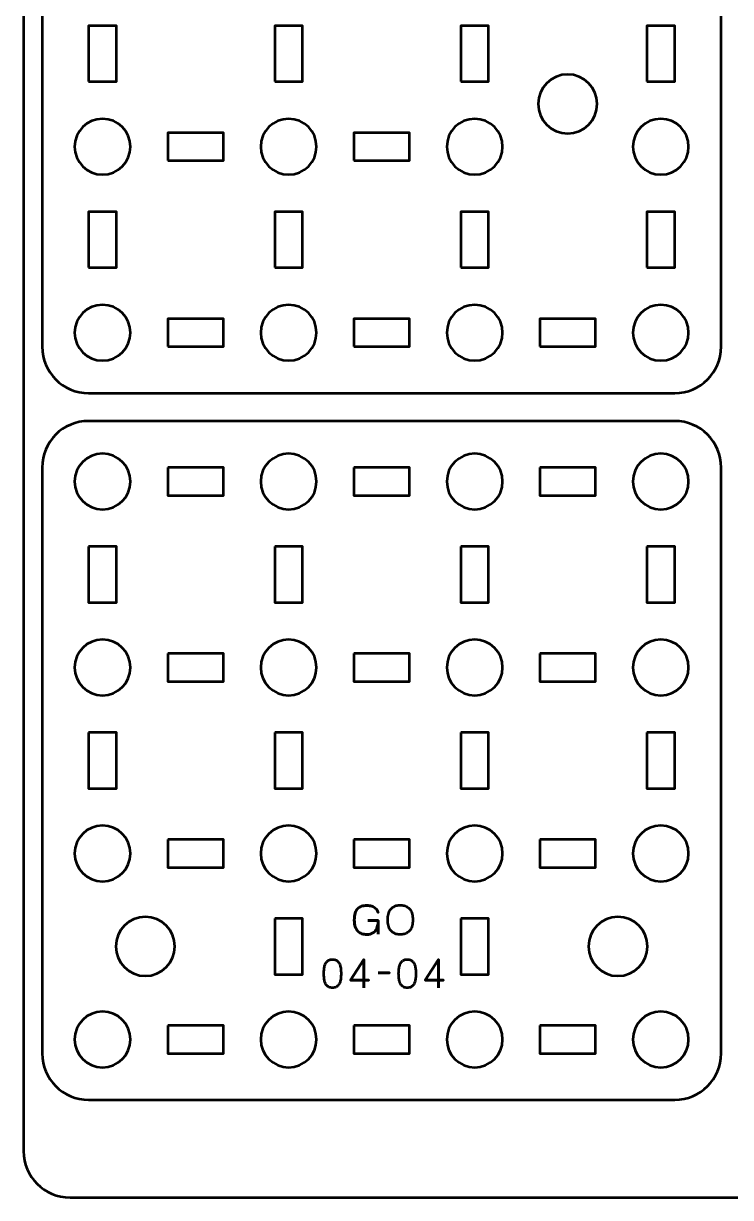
# Model space of a CAD drawing. Header units: centimetres. Extents: x -18.1 to -2.9, y -25.3 to -4.3.
# Drawn here: x -18.1 to -10.5, y -25.35 to -12.72 of the extents above; entities that cross this region are included whole.
import ezdxf

# ---------------------------------------------------------------- set-up
doc = ezdxf.new("R2010")
doc.units = ezdxf.units.CM
doc.header["$MEASUREMENT"] = 0
doc.layers.add('Layer 1', color=7, linetype='Continuous')

msp = doc.modelspace()

# ---------------------------------------------------------------- linework, layer by layer
at = {"layer": 'Layer 1', "color": 22, "lineweight": 53}
msp.add_open_spline([(-18.10004, -24.8499), (-18.10004, -24.8499), (-18.10004, -4.84994), (-18.10004, -4.84994), (-18.10004, -4.84994), (-18.10004, -4.57297), (-17.87695, -4.34998), (-17.59995, -4.34998), (-17.59995, -4.34998), (-17.59995, -4.34998), (-3.40008, -4.34998), (-3.40008, -4.34998), (-3.40008, -4.34998), (-3.12294, -4.34998), (-2.89998, -4.57297), (-2.89998, -4.84994), (-2.89998, -4.84994), (-2.89998, -4.84994), (-2.89998, -24.8499), (-2.89998, -24.8499), (-2.89998, -24.8499), (-2.89998, -25.1269), (-3.12294, -25.34999), (-3.40008, -25.34999), (-3.40008, -25.34999), (-3.40008, -25.34999), (-17.59995, -25.34999), (-17.59995, -25.34999), (-17.59995, -25.34999), (-17.87695, -25.34999), (-18.10004, -25.1269), (-18.10004, -24.8499)], degree=3, knots=[0, 0, 0, 0, 0.125, 0.125, 0.125, 0.125, 0.25, 0.25, 0.25, 0.25, 0.375, 0.375, 0.375, 0.375, 0.5, 0.5, 0.5, 0.5, 0.625, 0.625, 0.625, 0.625, 0.75, 0.75, 0.75, 0.75, 0.875, 0.875, 0.875, 0.875, 1, 1, 1, 1], dxfattribs=at)
at = {"layer": 'Layer 1', "color": 2, "lineweight": 53}
for points in [[(-17.89999, -16.1999), (-17.89999, -16.1999), (-17.89999, -5.89994), (-17.89999, -5.89994), (-17.89999, -5.89994), (-17.89999, -5.62297), (-17.67689, -5.39998), (-17.39989, -5.39998), (-17.39989, -5.39998), (-17.39989, -5.39998), (-11.09996, -5.39998), (-11.09996, -5.39998), (-11.09996, -5.39998), (-10.82295, -5.39998), (-10.6, -5.62297), (-10.6, -5.89994), (-10.6, -5.89994), (-10.6, -5.89994), (-10.6, -16.1999), (-10.6, -16.1999), (-10.6, -16.1999), (-10.6, -16.47689), (-10.82295, -16.69998), (-11.09996, -16.69998), (-11.09996, -16.69998), (-11.09996, -16.69998), (-17.39989, -16.69998), (-17.39989, -16.69998), (-17.39989, -16.69998), (-17.67689, -16.69998), (-17.89999, -16.47689), (-17.89999, -16.1999)], [(-17.39992, -16.99999), (-17.39992, -16.99999), (-11.09996, -16.99999), (-11.09996, -16.99999), (-11.09996, -16.99999), (-10.82299, -16.99999), (-10.6, -17.22309), (-10.6, -17.50009), (-10.6, -17.50009), (-10.6, -17.50009), (-10.6, -23.80002), (-10.6, -23.80002), (-10.6, -23.80002), (-10.6, -24.07703), (-10.82299, -24.29998), (-11.09996, -24.29998), (-11.09996, -24.29998), (-11.09996, -24.29998), (-17.39992, -24.29998), (-17.39992, -24.29998), (-17.39992, -24.29998), (-17.67692, -24.29998), (-17.90001, -24.07703), (-17.90001, -23.80002), (-17.90001, -23.80002), (-17.90001, -23.80002), (-17.90001, -17.50009), (-17.90001, -17.50009), (-17.90001, -17.50009), (-17.90001, -17.22309), (-17.67692, -16.99999), (-17.39992, -16.99999)]]:
    msp.add_open_spline(points, degree=3, knots=[0, 0, 0, 0, 0.125, 0.125, 0.125, 0.125, 0.25, 0.25, 0.25, 0.25, 0.375, 0.375, 0.375, 0.375, 0.5, 0.5, 0.5, 0.5, 0.625, 0.625, 0.625, 0.625, 0.75, 0.75, 0.75, 0.75, 0.875, 0.875, 0.875, 0.875, 1, 1, 1, 1], dxfattribs=at)
at = {"layer": 'Layer 1', "color": 250, "lineweight": 53}
for points in [[(-17.39988, -13.34995), (-17.39988, -13.34995), (-17.39988, -12.74995), (-17.39988, -12.74995), (-17.39988, -12.74995), (-17.39988, -12.74995), (-17.09988, -12.74995), (-17.09988, -12.74995), (-17.09988, -12.74995), (-17.09988, -12.74995), (-17.09988, -13.34995), (-17.09988, -13.34995), (-17.09988, -13.34995), (-17.09988, -13.34995), (-17.39988, -13.34995), (-17.39988, -13.34995)], [(-15.39996, -13.34995), (-15.39996, -13.34995), (-15.39996, -12.74995), (-15.39996, -12.74995), (-15.39996, -12.74995), (-15.39996, -12.74995), (-15.09996, -12.74995), (-15.09996, -12.74995), (-15.09996, -12.74995), (-15.09996, -12.74995), (-15.09996, -13.34995), (-15.09996, -13.34995), (-15.09996, -13.34995), (-15.09996, -13.34995), (-15.39996, -13.34995), (-15.39996, -13.34995)], [(-13.39988, -13.34995), (-13.39988, -13.34995), (-13.39988, -12.74995), (-13.39988, -12.74995), (-13.39988, -12.74995), (-13.39988, -12.74995), (-13.09988, -12.74995), (-13.09988, -12.74995), (-13.09988, -12.74995), (-13.09988, -12.74995), (-13.09988, -13.34995), (-13.09988, -13.34995), (-13.09988, -13.34995), (-13.09988, -13.34995), (-13.39988, -13.34995), (-13.39988, -13.34995)], [(-11.39996, -13.34995), (-11.39996, -13.34995), (-11.39996, -12.74995), (-11.39996, -12.74995), (-11.39996, -12.74995), (-11.39996, -12.74995), (-11.09996, -12.74995), (-11.09996, -12.74995), (-11.09996, -12.74995), (-11.09996, -12.74995), (-11.09996, -13.34995), (-11.09996, -13.34995), (-11.09996, -13.34995), (-11.09996, -13.34995), (-11.39996, -13.34995), (-11.39996, -13.34995)], [(-12.56749, -13.58996), (-12.56749, -13.41464), (-12.42531, -13.27246), (-12.24999, -13.27246), (-12.24999, -13.27246), (-12.07467, -13.27246), (-11.93249, -13.41464), (-11.93249, -13.58996), (-11.93249, -13.58996), (-11.93249, -13.76528), (-12.07467, -13.90746), (-12.24999, -13.90746), (-12.24999, -13.90746), (-12.42531, -13.90746), (-12.56749, -13.76528), (-12.56749, -13.58996)], [(-17.24995, -13.74996), (-17.08418, -13.74996), (-16.94995, -13.88419), (-16.94995, -14.04997), (-16.94995, -14.04997), (-16.94995, -14.21563), (-17.08418, -14.34997), (-17.24995, -14.34997), (-17.24995, -14.34997), (-17.41561, -14.34997), (-17.54995, -14.21563), (-17.54995, -14.04997), (-17.54995, -14.04997), (-17.54995, -13.88419), (-17.41561, -13.74996), (-17.24995, -13.74996)], [(-15.24989, -13.74996), (-15.08426, -13.74996), (-14.94988, -13.88419), (-14.94988, -14.04997), (-14.94988, -14.04997), (-14.94988, -14.21563), (-15.08426, -14.34997), (-15.24989, -14.34997), (-15.24989, -14.34997), (-15.41566, -14.34997), (-15.54989, -14.21563), (-15.54989, -14.04997), (-15.54989, -14.04997), (-15.54989, -13.88419), (-15.41566, -13.74996), (-15.24989, -13.74996)], [(-13.24995, -13.74996), (-13.08418, -13.74996), (-12.94995, -13.88419), (-12.94995, -14.04997), (-12.94995, -14.04997), (-12.94995, -14.21563), (-13.08418, -14.34997), (-13.24995, -14.34997), (-13.24995, -14.34997), (-13.41561, -14.34997), (-13.54995, -14.21563), (-13.54995, -14.04997), (-13.54995, -14.04997), (-13.54995, -13.88419), (-13.41561, -13.74996), (-13.24995, -13.74996)], [(-11.24989, -13.74996), (-11.08426, -13.74996), (-10.94988, -13.88419), (-10.94988, -14.04997), (-10.94988, -14.04997), (-10.94988, -14.21563), (-11.08426, -14.34997), (-11.24989, -14.34997), (-11.24989, -14.34997), (-11.41566, -14.34997), (-11.54989, -14.21563), (-11.54989, -14.04997), (-11.54989, -14.04997), (-11.54989, -13.88419), (-11.41566, -13.74996), (-11.24989, -13.74996)], [(-16.54993, -14.19997), (-16.54993, -14.19997), (-16.54993, -13.89997), (-16.54993, -13.89997), (-16.54993, -13.89997), (-16.54993, -13.89997), (-15.94994, -13.89997), (-15.94994, -13.89997), (-15.94994, -13.89997), (-15.94994, -13.89997), (-15.94994, -14.19997), (-15.94994, -14.19997), (-15.94994, -14.19997), (-15.94994, -14.19997), (-16.54993, -14.19997), (-16.54993, -14.19997)], [(-14.54993, -14.19997), (-14.54993, -14.19997), (-14.54993, -13.89997), (-14.54993, -13.89997), (-14.54993, -13.89997), (-14.54993, -13.89997), (-13.94994, -13.89997), (-13.94994, -13.89997), (-13.94994, -13.89997), (-13.94994, -13.89997), (-13.94994, -14.19997), (-13.94994, -14.19997), (-13.94994, -14.19997), (-13.94994, -14.19997), (-14.54993, -14.19997), (-14.54993, -14.19997)], [(-17.39988, -15.34993), (-17.39988, -15.34993), (-17.39988, -14.74992), (-17.39988, -14.74992), (-17.39988, -14.74992), (-17.39988, -14.74992), (-17.09988, -14.74992), (-17.09988, -14.74992), (-17.09988, -14.74992), (-17.09988, -14.74992), (-17.09988, -15.34993), (-17.09988, -15.34993), (-17.09988, -15.34993), (-17.09988, -15.34993), (-17.39988, -15.34993), (-17.39988, -15.34993)], [(-15.39996, -15.34993), (-15.39996, -15.34993), (-15.39996, -14.74992), (-15.39996, -14.74992), (-15.39996, -14.74992), (-15.39996, -14.74992), (-15.09996, -14.74992), (-15.09996, -14.74992), (-15.09996, -14.74992), (-15.09996, -14.74992), (-15.09996, -15.34993), (-15.09996, -15.34993), (-15.09996, -15.34993), (-15.09996, -15.34993), (-15.39996, -15.34993), (-15.39996, -15.34993)], [(-13.39988, -15.34993), (-13.39988, -15.34993), (-13.39988, -14.74992), (-13.39988, -14.74992), (-13.39988, -14.74992), (-13.39988, -14.74992), (-13.09988, -14.74992), (-13.09988, -14.74992), (-13.09988, -14.74992), (-13.09988, -14.74992), (-13.09988, -15.34993), (-13.09988, -15.34993), (-13.09988, -15.34993), (-13.09988, -15.34993), (-13.39988, -15.34993), (-13.39988, -15.34993)], [(-11.39996, -15.34993), (-11.39996, -15.34993), (-11.39996, -14.74992), (-11.39996, -14.74992), (-11.39996, -14.74992), (-11.39996, -14.74992), (-11.09996, -14.74992), (-11.09996, -14.74992), (-11.09996, -14.74992), (-11.09996, -14.74992), (-11.09996, -15.34993), (-11.09996, -15.34993), (-11.09996, -15.34993), (-11.09996, -15.34993), (-11.39996, -15.34993), (-11.39996, -15.34993)], [(-17.24995, -15.75001), (-17.08418, -15.75001), (-16.94995, -15.88424), (-16.94995, -16.05001), (-16.94995, -16.05001), (-16.94995, -16.21568), (-17.08418, -16.35001), (-17.24995, -16.35001), (-17.24995, -16.35001), (-17.41561, -16.35001), (-17.54995, -16.21568), (-17.54995, -16.05001), (-17.54995, -16.05001), (-17.54995, -15.88424), (-17.41561, -15.75001), (-17.24995, -15.75001)], [(-15.24989, -15.75001), (-15.08426, -15.75001), (-14.94988, -15.88424), (-14.94988, -16.05001), (-14.94988, -16.05001), (-14.94988, -16.21568), (-15.08426, -16.35001), (-15.24989, -16.35001), (-15.24989, -16.35001), (-15.41566, -16.35001), (-15.54989, -16.21568), (-15.54989, -16.05001), (-15.54989, -16.05001), (-15.54989, -15.88424), (-15.41566, -15.75001), (-15.24989, -15.75001)], [(-13.24995, -15.75001), (-13.08418, -15.75001), (-12.94995, -15.88424), (-12.94995, -16.05001), (-12.94995, -16.05001), (-12.94995, -16.21568), (-13.08418, -16.35001), (-13.24995, -16.35001), (-13.24995, -16.35001), (-13.41561, -16.35001), (-13.54995, -16.21568), (-13.54995, -16.05001), (-13.54995, -16.05001), (-13.54995, -15.88424), (-13.41561, -15.75001), (-13.24995, -15.75001)], [(-11.24989, -15.75001), (-11.08426, -15.75001), (-10.94988, -15.88424), (-10.94988, -16.05001), (-10.94988, -16.05001), (-10.94988, -16.21568), (-11.08426, -16.35001), (-11.24989, -16.35001), (-11.24989, -16.35001), (-11.41566, -16.35001), (-11.54989, -16.21568), (-11.54989, -16.05001), (-11.54989, -16.05001), (-11.54989, -15.88424), (-11.41566, -15.75001), (-11.24989, -15.75001)], [(-16.54993, -16.19997), (-16.54993, -16.19997), (-16.54993, -15.89997), (-16.54993, -15.89997), (-16.54993, -15.89997), (-16.54993, -15.89997), (-15.94994, -15.89997), (-15.94994, -15.89997), (-15.94994, -15.89997), (-15.94994, -15.89997), (-15.94994, -16.19997), (-15.94994, -16.19997), (-15.94994, -16.19997), (-15.94994, -16.19997), (-16.54993, -16.19997), (-16.54993, -16.19997)], [(-14.54993, -16.19997), (-14.54993, -16.19997), (-14.54993, -15.89997), (-14.54993, -15.89997), (-14.54993, -15.89997), (-14.54993, -15.89997), (-13.94994, -15.89997), (-13.94994, -15.89997), (-13.94994, -15.89997), (-13.94994, -15.89997), (-13.94994, -16.19997), (-13.94994, -16.19997), (-13.94994, -16.19997), (-13.94994, -16.19997), (-14.54993, -16.19997), (-14.54993, -16.19997)], [(-12.54993, -16.19997), (-12.54993, -16.19997), (-12.54993, -15.89997), (-12.54993, -15.89997), (-12.54993, -15.89997), (-12.54993, -15.89997), (-11.94994, -15.89997), (-11.94994, -15.89997), (-11.94994, -15.89997), (-11.94994, -15.89997), (-11.94994, -16.19997), (-11.94994, -16.19997), (-11.94994, -16.19997), (-11.94994, -16.19997), (-12.54993, -16.19997), (-12.54993, -16.19997)], [(-16.94998, -17.65003), (-16.94998, -17.8158), (-17.08421, -17.95003), (-17.24999, -17.95003), (-17.24999, -17.95003), (-17.41565, -17.95003), (-17.54999, -17.8158), (-17.54999, -17.65003), (-17.54999, -17.65003), (-17.54999, -17.48437), (-17.41565, -17.35003), (-17.24999, -17.35003), (-17.24999, -17.35003), (-17.08421, -17.35003), (-16.94998, -17.48437), (-16.94998, -17.65003)], [(-14.94992, -17.65003), (-14.94992, -17.8158), (-15.08429, -17.95003), (-15.24992, -17.95003), (-15.24992, -17.95003), (-15.41569, -17.95003), (-15.54992, -17.8158), (-15.54992, -17.65003), (-15.54992, -17.65003), (-15.54992, -17.48437), (-15.41569, -17.35003), (-15.24992, -17.35003), (-15.24992, -17.35003), (-15.08429, -17.35003), (-14.94992, -17.48437), (-14.94992, -17.65003)], [(-12.95, -17.65003), (-12.95, -17.8158), (-13.08432, -17.95003), (-13.24999, -17.95003), (-13.24999, -17.95003), (-13.41562, -17.95003), (-13.54999, -17.8158), (-13.54999, -17.65003), (-13.54999, -17.65003), (-13.54999, -17.48437), (-13.41562, -17.35003), (-13.24999, -17.35003), (-13.24999, -17.35003), (-13.08432, -17.35003), (-12.95, -17.48437), (-12.95, -17.65003)], [(-10.95003, -17.65003), (-10.95003, -17.8158), (-11.08426, -17.95003), (-11.25003, -17.95003), (-11.25003, -17.95003), (-11.4157, -17.95003), (-11.55003, -17.8158), (-11.55003, -17.65003), (-11.55003, -17.65003), (-11.55003, -17.48437), (-11.4157, -17.35003), (-11.25003, -17.35003), (-11.25003, -17.35003), (-11.08426, -17.35003), (-10.95003, -17.48437), (-10.95003, -17.65003)], [(-16.54997, -17.5001), (-16.54997, -17.5001), (-15.94997, -17.5001), (-15.94997, -17.5001), (-15.94997, -17.5001), (-15.94997, -17.5001), (-15.94997, -17.8001), (-15.94997, -17.8001), (-15.94997, -17.8001), (-15.94997, -17.8001), (-16.54997, -17.8001), (-16.54997, -17.8001), (-16.54997, -17.8001), (-16.54997, -17.8001), (-16.54997, -17.5001), (-16.54997, -17.5001)], [(-14.55001, -17.5001), (-14.55001, -17.5001), (-13.95001, -17.5001), (-13.95001, -17.5001), (-13.95001, -17.5001), (-13.95001, -17.5001), (-13.95001, -17.8001), (-13.95001, -17.8001), (-13.95001, -17.8001), (-13.95001, -17.8001), (-14.55001, -17.8001), (-14.55001, -17.8001), (-14.55001, -17.8001), (-14.55001, -17.8001), (-14.55001, -17.5001), (-14.55001, -17.5001)], [(-12.54995, -17.5001), (-12.54995, -17.5001), (-11.94994, -17.5001), (-11.94994, -17.5001), (-11.94994, -17.5001), (-11.94994, -17.5001), (-11.94994, -17.8001), (-11.94994, -17.8001), (-11.94994, -17.8001), (-11.94994, -17.8001), (-12.54995, -17.8001), (-12.54995, -17.8001), (-12.54995, -17.8001), (-12.54995, -17.8001), (-12.54995, -17.5001), (-12.54995, -17.5001)], [(-17.39999, -18.35005), (-17.39999, -18.35005), (-17.09999, -18.35005), (-17.09999, -18.35005), (-17.09999, -18.35005), (-17.09999, -18.35005), (-17.09999, -18.95004), (-17.09999, -18.95004), (-17.09999, -18.95004), (-17.09999, -18.95004), (-17.39999, -18.95004), (-17.39999, -18.95004), (-17.39999, -18.95004), (-17.39999, -18.95004), (-17.39999, -18.35005), (-17.39999, -18.35005)], [(-15.39999, -18.35005), (-15.39999, -18.35005), (-15.09999, -18.35005), (-15.09999, -18.35005), (-15.09999, -18.35005), (-15.09999, -18.35005), (-15.09999, -18.95004), (-15.09999, -18.95004), (-15.09999, -18.95004), (-15.09999, -18.95004), (-15.39999, -18.95004), (-15.39999, -18.95004), (-15.39999, -18.95004), (-15.39999, -18.95004), (-15.39999, -18.35005), (-15.39999, -18.35005)], [(-13.40006, -18.35005), (-13.40006, -18.35005), (-13.10006, -18.35005), (-13.10006, -18.35005), (-13.10006, -18.35005), (-13.10006, -18.35005), (-13.10006, -18.95004), (-13.10006, -18.95004), (-13.10006, -18.95004), (-13.10006, -18.95004), (-13.40006, -18.95004), (-13.40006, -18.95004), (-13.40006, -18.95004), (-13.40006, -18.95004), (-13.40006, -18.35005), (-13.40006, -18.35005)], [(-11.39999, -18.35005), (-11.39999, -18.35005), (-11.09999, -18.35005), (-11.09999, -18.35005), (-11.09999, -18.35005), (-11.09999, -18.35005), (-11.09999, -18.95004), (-11.09999, -18.95004), (-11.09999, -18.95004), (-11.09999, -18.95004), (-11.39999, -18.95004), (-11.39999, -18.95004), (-11.39999, -18.95004), (-11.39999, -18.95004), (-11.39999, -18.35005), (-11.39999, -18.35005)], [(-16.94998, -19.65009), (-16.94998, -19.81572), (-17.08421, -19.9501), (-17.24999, -19.9501), (-17.24999, -19.9501), (-17.41565, -19.9501), (-17.54999, -19.81572), (-17.54999, -19.65009), (-17.54999, -19.65009), (-17.54999, -19.48432), (-17.41565, -19.35009), (-17.24999, -19.35009), (-17.24999, -19.35009), (-17.08421, -19.35009), (-16.94998, -19.48432), (-16.94998, -19.65009)], [(-14.94992, -19.65009), (-14.94992, -19.81572), (-15.08429, -19.9501), (-15.24992, -19.9501), (-15.24992, -19.9501), (-15.41569, -19.9501), (-15.54992, -19.81572), (-15.54992, -19.65009), (-15.54992, -19.65009), (-15.54992, -19.48432), (-15.41569, -19.35009), (-15.24992, -19.35009), (-15.24992, -19.35009), (-15.08429, -19.35009), (-14.94992, -19.48432), (-14.94992, -19.65009)], [(-12.95, -19.65009), (-12.95, -19.81572), (-13.08432, -19.9501), (-13.24999, -19.9501), (-13.24999, -19.9501), (-13.41562, -19.9501), (-13.54999, -19.81572), (-13.54999, -19.65009), (-13.54999, -19.65009), (-13.54999, -19.48432), (-13.41562, -19.35009), (-13.24999, -19.35009), (-13.24999, -19.35009), (-13.08432, -19.35009), (-12.95, -19.48432), (-12.95, -19.65009)], [(-10.95003, -19.65009), (-10.95003, -19.81572), (-11.08426, -19.9501), (-11.25003, -19.9501), (-11.25003, -19.9501), (-11.4157, -19.9501), (-11.55003, -19.81572), (-11.55003, -19.65009), (-11.55003, -19.65009), (-11.55003, -19.48432), (-11.4157, -19.35009), (-11.25003, -19.35009), (-11.25003, -19.35009), (-11.08426, -19.35009), (-10.95003, -19.48432), (-10.95003, -19.65009)], [(-16.54997, -19.50002), (-16.54997, -19.50002), (-15.94997, -19.50002), (-15.94997, -19.50002), (-15.94997, -19.50002), (-15.94997, -19.50002), (-15.94997, -19.80002), (-15.94997, -19.80002), (-15.94997, -19.80002), (-15.94997, -19.80002), (-16.54997, -19.80002), (-16.54997, -19.80002), (-16.54997, -19.80002), (-16.54997, -19.80002), (-16.54997, -19.50002), (-16.54997, -19.50002)], [(-14.55001, -19.50002), (-14.55001, -19.50002), (-13.95001, -19.50002), (-13.95001, -19.50002), (-13.95001, -19.50002), (-13.95001, -19.50002), (-13.95001, -19.80002), (-13.95001, -19.80002), (-13.95001, -19.80002), (-13.95001, -19.80002), (-14.55001, -19.80002), (-14.55001, -19.80002), (-14.55001, -19.80002), (-14.55001, -19.80002), (-14.55001, -19.50002), (-14.55001, -19.50002)], [(-12.54995, -19.50002), (-12.54995, -19.50002), (-11.94994, -19.50002), (-11.94994, -19.50002), (-11.94994, -19.50002), (-11.94994, -19.50002), (-11.94994, -19.80002), (-11.94994, -19.80002), (-11.94994, -19.80002), (-11.94994, -19.80002), (-12.54995, -19.80002), (-12.54995, -19.80002), (-12.54995, -19.80002), (-12.54995, -19.80002), (-12.54995, -19.50002), (-12.54995, -19.50002)], [(-17.39999, -20.35005), (-17.39999, -20.35005), (-17.09999, -20.35005), (-17.09999, -20.35005), (-17.09999, -20.35005), (-17.09999, -20.35005), (-17.09999, -20.95004), (-17.09999, -20.95004), (-17.09999, -20.95004), (-17.09999, -20.95004), (-17.39999, -20.95004), (-17.39999, -20.95004), (-17.39999, -20.95004), (-17.39999, -20.95004), (-17.39999, -20.35005), (-17.39999, -20.35005)], [(-15.39999, -20.35005), (-15.39999, -20.35005), (-15.09999, -20.35005), (-15.09999, -20.35005), (-15.09999, -20.35005), (-15.09999, -20.35005), (-15.09999, -20.95004), (-15.09999, -20.95004), (-15.09999, -20.95004), (-15.09999, -20.95004), (-15.39999, -20.95004), (-15.39999, -20.95004), (-15.39999, -20.95004), (-15.39999, -20.95004), (-15.39999, -20.35005), (-15.39999, -20.35005)], [(-13.39999, -20.35005), (-13.39999, -20.35005), (-13.09999, -20.35005), (-13.09999, -20.35005), (-13.09999, -20.35005), (-13.09999, -20.35005), (-13.09999, -20.95004), (-13.09999, -20.95004), (-13.09999, -20.95004), (-13.09999, -20.95004), (-13.39999, -20.95004), (-13.39999, -20.95004), (-13.39999, -20.95004), (-13.39999, -20.95004), (-13.39999, -20.35005), (-13.39999, -20.35005)], [(-11.39999, -20.35005), (-11.39999, -20.35005), (-11.09999, -20.35005), (-11.09999, -20.35005), (-11.09999, -20.35005), (-11.09999, -20.35005), (-11.09999, -20.95004), (-11.09999, -20.95004), (-11.09999, -20.95004), (-11.09999, -20.95004), (-11.39999, -20.95004), (-11.39999, -20.95004), (-11.39999, -20.95004), (-11.39999, -20.95004), (-11.39999, -20.35005), (-11.39999, -20.35005)], [(-16.94998, -21.65003), (-16.94998, -21.8158), (-17.08421, -21.95003), (-17.24999, -21.95003), (-17.24999, -21.95003), (-17.41565, -21.95003), (-17.54999, -21.8158), (-17.54999, -21.65003), (-17.54999, -21.65003), (-17.54999, -21.48437), (-17.41565, -21.35003), (-17.24999, -21.35003), (-17.24999, -21.35003), (-17.08421, -21.35003), (-16.94998, -21.48437), (-16.94998, -21.65003)], [(-14.94992, -21.65003), (-14.94992, -21.8158), (-15.08429, -21.95003), (-15.24992, -21.95003), (-15.24992, -21.95003), (-15.41569, -21.95003), (-15.54992, -21.8158), (-15.54992, -21.65003), (-15.54992, -21.65003), (-15.54992, -21.48437), (-15.41569, -21.35003), (-15.24992, -21.35003), (-15.24992, -21.35003), (-15.08429, -21.35003), (-14.94992, -21.48437), (-14.94992, -21.65003)], [(-12.95, -21.65003), (-12.95, -21.8158), (-13.08432, -21.95003), (-13.24999, -21.95003), (-13.24999, -21.95003), (-13.41562, -21.95003), (-13.54999, -21.8158), (-13.54999, -21.65003), (-13.54999, -21.65003), (-13.54999, -21.48437), (-13.41562, -21.35003), (-13.24999, -21.35003), (-13.24999, -21.35003), (-13.08432, -21.35003), (-12.95, -21.48437), (-12.95, -21.65003)], [(-10.95003, -21.65003), (-10.95003, -21.8158), (-11.08426, -21.95003), (-11.25003, -21.95003), (-11.25003, -21.95003), (-11.4157, -21.95003), (-11.55003, -21.8158), (-11.55003, -21.65003), (-11.55003, -21.65003), (-11.55003, -21.48437), (-11.4157, -21.35003), (-11.25003, -21.35003), (-11.25003, -21.35003), (-11.08426, -21.35003), (-10.95003, -21.48437), (-10.95003, -21.65003)], [(-16.54997, -21.5001), (-16.54997, -21.5001), (-15.94997, -21.5001), (-15.94997, -21.5001), (-15.94997, -21.5001), (-15.94997, -21.5001), (-15.94997, -21.8001), (-15.94997, -21.8001), (-15.94997, -21.8001), (-15.94997, -21.8001), (-16.54997, -21.8001), (-16.54997, -21.8001), (-16.54997, -21.8001), (-16.54997, -21.8001), (-16.54997, -21.5001), (-16.54997, -21.5001)], [(-14.55001, -21.5001), (-14.55001, -21.5001), (-13.95001, -21.5001), (-13.95001, -21.5001), (-13.95001, -21.5001), (-13.95001, -21.5001), (-13.95001, -21.8001), (-13.95001, -21.8001), (-13.95001, -21.8001), (-13.95001, -21.8001), (-14.55001, -21.8001), (-14.55001, -21.8001), (-14.55001, -21.8001), (-14.55001, -21.8001), (-14.55001, -21.5001), (-14.55001, -21.5001)], [(-12.54995, -21.5001), (-12.54995, -21.5001), (-11.94994, -21.5001), (-11.94994, -21.5001), (-11.94994, -21.5001), (-11.94994, -21.5001), (-11.94994, -21.8001), (-11.94994, -21.8001), (-11.94994, -21.8001), (-11.94994, -21.8001), (-12.54995, -21.8001), (-12.54995, -21.8001), (-12.54995, -21.8001), (-12.54995, -21.8001), (-12.54995, -21.5001), (-12.54995, -21.5001)], [(-16.78998, -22.33249), (-16.61466, -22.33249), (-16.47248, -22.47467), (-16.47248, -22.64999), (-16.47248, -22.64999), (-16.47248, -22.82531), (-16.61466, -22.96749), (-16.78998, -22.96749), (-16.78998, -22.96749), (-16.9653, -22.96749), (-17.10748, -22.82531), (-17.10748, -22.64999), (-17.10748, -22.64999), (-17.10748, -22.47467), (-16.9653, -22.33249), (-16.78998, -22.33249)], [(-11.70998, -22.33249), (-11.53466, -22.33249), (-11.39248, -22.47467), (-11.39248, -22.64999), (-11.39248, -22.64999), (-11.39248, -22.82531), (-11.53466, -22.96749), (-11.70998, -22.96749), (-11.70998, -22.96749), (-11.8853, -22.96749), (-12.02748, -22.82531), (-12.02748, -22.64999), (-12.02748, -22.64999), (-12.02748, -22.47467), (-11.8853, -22.33249), (-11.70998, -22.33249)], [(-15.39999, -22.35005), (-15.39999, -22.35005), (-15.09999, -22.35005), (-15.09999, -22.35005), (-15.09999, -22.35005), (-15.09999, -22.35005), (-15.09999, -22.95004), (-15.09999, -22.95004), (-15.09999, -22.95004), (-15.09999, -22.95004), (-15.39999, -22.95004), (-15.39999, -22.95004), (-15.39999, -22.95004), (-15.39999, -22.95004), (-15.39999, -22.35005), (-15.39999, -22.35005)], [(-13.40006, -22.35005), (-13.40006, -22.35005), (-13.10006, -22.35005), (-13.10006, -22.35005), (-13.10006, -22.35005), (-13.10006, -22.35005), (-13.10006, -22.95004), (-13.10006, -22.95004), (-13.10006, -22.95004), (-13.10006, -22.95004), (-13.40006, -22.95004), (-13.40006, -22.95004), (-13.40006, -22.95004), (-13.40006, -22.95004), (-13.40006, -22.35005), (-13.40006, -22.35005)], [(-16.94998, -23.65009), (-16.94998, -23.81572), (-17.08421, -23.9501), (-17.24999, -23.9501), (-17.24999, -23.9501), (-17.41565, -23.9501), (-17.54999, -23.81572), (-17.54999, -23.65009), (-17.54999, -23.65009), (-17.54999, -23.48432), (-17.41565, -23.35009), (-17.24999, -23.35009), (-17.24999, -23.35009), (-17.08421, -23.35009), (-16.94998, -23.48432), (-16.94998, -23.65009)], [(-14.94992, -23.65009), (-14.94992, -23.81572), (-15.08429, -23.9501), (-15.24992, -23.9501), (-15.24992, -23.9501), (-15.41569, -23.9501), (-15.54992, -23.81572), (-15.54992, -23.65009), (-15.54992, -23.65009), (-15.54992, -23.48432), (-15.41569, -23.35009), (-15.24992, -23.35009), (-15.24992, -23.35009), (-15.08429, -23.35009), (-14.94992, -23.48432), (-14.94992, -23.65009)], [(-12.95, -23.65009), (-12.95, -23.81572), (-13.08432, -23.9501), (-13.24999, -23.9501), (-13.24999, -23.9501), (-13.41562, -23.9501), (-13.54999, -23.81572), (-13.54999, -23.65009), (-13.54999, -23.65009), (-13.54999, -23.48432), (-13.41562, -23.35009), (-13.24999, -23.35009), (-13.24999, -23.35009), (-13.08432, -23.35009), (-12.95, -23.48432), (-12.95, -23.65009)], [(-10.95003, -23.65009), (-10.95003, -23.81572), (-11.08426, -23.9501), (-11.25003, -23.9501), (-11.25003, -23.9501), (-11.4157, -23.9501), (-11.55003, -23.81572), (-11.55003, -23.65009), (-11.55003, -23.65009), (-11.55003, -23.48432), (-11.4157, -23.35009), (-11.25003, -23.35009), (-11.25003, -23.35009), (-11.08426, -23.35009), (-10.95003, -23.48432), (-10.95003, -23.65009)], [(-16.54997, -23.50002), (-16.54997, -23.50002), (-15.94997, -23.50002), (-15.94997, -23.50002), (-15.94997, -23.50002), (-15.94997, -23.50002), (-15.94997, -23.80002), (-15.94997, -23.80002), (-15.94997, -23.80002), (-15.94997, -23.80002), (-16.54997, -23.80002), (-16.54997, -23.80002), (-16.54997, -23.80002), (-16.54997, -23.80002), (-16.54997, -23.50002), (-16.54997, -23.50002)], [(-14.55001, -23.50002), (-14.55001, -23.50002), (-13.95001, -23.50002), (-13.95001, -23.50002), (-13.95001, -23.50002), (-13.95001, -23.50002), (-13.95001, -23.80002), (-13.95001, -23.80002), (-13.95001, -23.80002), (-13.95001, -23.80002), (-14.55001, -23.80002), (-14.55001, -23.80002), (-14.55001, -23.80002), (-14.55001, -23.80002), (-14.55001, -23.50002), (-14.55001, -23.50002)], [(-12.54995, -23.50002), (-12.54995, -23.50002), (-11.94994, -23.50002), (-11.94994, -23.50002), (-11.94994, -23.50002), (-11.94994, -23.50002), (-11.94994, -23.80002), (-11.94994, -23.80002), (-11.94994, -23.80002), (-11.94994, -23.80002), (-12.54995, -23.80002), (-12.54995, -23.80002), (-12.54995, -23.80002), (-12.54995, -23.80002), (-12.54995, -23.50002), (-12.54995, -23.50002)]]:
    msp.add_open_spline(points, degree=3, knots=[0, 0, 0, 0, 0.25, 0.25, 0.25, 0.25, 0.5, 0.5, 0.5, 0.5, 0.75, 0.75, 0.75, 0.75, 1, 1, 1, 1], dxfattribs=at)
at = {"layer": 'Layer 1', "color": 30, "lineweight": 53}
for points, knots in [([(-14.3969, -22.37083), (-14.3969, -22.37083), (-14.28811, -22.37083), (-14.28811, -22.37083), (-14.28811, -22.37083), (-14.28825, -22.40548), (-14.29319, -22.43391), (-14.30307, -22.45606), (-14.30307, -22.45606), (-14.31294, -22.47829), (-14.32691, -22.49466), (-14.34512, -22.50531), (-14.34512, -22.50531), (-14.36332, -22.5159), (-14.38491, -22.52119), (-14.41003, -22.52112), (-14.41003, -22.52112), (-14.42887, -22.52119), (-14.44636, -22.51858), (-14.46252, -22.51314), (-14.46252, -22.51314), (-14.47868, -22.50778), (-14.49286, -22.49903), (-14.505, -22.48697), (-14.505, -22.48697), (-14.51713, -22.4749), (-14.52666, -22.45896), (-14.53343, -22.43913), (-14.53343, -22.43913), (-14.5402, -22.41931), (-14.54366, -22.39496), (-14.5438, -22.36618), (-14.5438, -22.36618), (-14.54373, -22.33725), (-14.5407, -22.31284), (-14.5347, -22.2928), (-14.5347, -22.2928), (-14.52863, -22.27283), (-14.51988, -22.25675), (-14.50831, -22.24454), (-14.50831, -22.24454), (-14.49681, -22.23241), (-14.48277, -22.22359), (-14.46626, -22.21808), (-14.46626, -22.21808), (-14.44975, -22.21258), (-14.43105, -22.2099), (-14.41003, -22.20997), (-14.41003, -22.20997), (-14.39006, -22.2099), (-14.37214, -22.21237), (-14.35619, -22.21738), (-14.35619, -22.21738), (-14.34025, -22.22239), (-14.32656, -22.23043), (-14.31513, -22.24151), (-14.31513, -22.24151), (-14.30363, -22.25258), (-14.29467, -22.26719), (-14.28811, -22.28532), (-14.28811, -22.28532), (-14.29467, -22.26719), (-14.30363, -22.25258), (-14.31513, -22.24151), (-14.31513, -22.24151), (-14.32656, -22.23043), (-14.34025, -22.22239), (-14.35619, -22.21738), (-14.35619, -22.21738), (-14.37214, -22.21237), (-14.39006, -22.2099), (-14.41003, -22.20997), (-14.41003, -22.20997), (-14.43105, -22.2099), (-14.44975, -22.21258), (-14.46626, -22.21808), (-14.46626, -22.21808), (-14.48277, -22.22359), (-14.49681, -22.23241), (-14.50831, -22.24454), (-14.50831, -22.24454), (-14.51988, -22.25675), (-14.52863, -22.27283), (-14.5347, -22.2928), (-14.5347, -22.2928), (-14.5407, -22.31284), (-14.54373, -22.33725), (-14.5438, -22.36618), (-14.5438, -22.36618), (-14.54366, -22.39496), (-14.5402, -22.41931), (-14.53343, -22.43913), (-14.53343, -22.43913), (-14.52666, -22.45896), (-14.51713, -22.4749), (-14.505, -22.48697), (-14.505, -22.48697), (-14.49286, -22.49903), (-14.47868, -22.50778), (-14.46252, -22.51314), (-14.46252, -22.51314), (-14.44636, -22.51858), (-14.42887, -22.52119), (-14.41003, -22.52112), (-14.41003, -22.52112), (-14.38491, -22.52119), (-14.36332, -22.5159), (-14.34512, -22.50531), (-14.34512, -22.50531), (-14.32691, -22.49466), (-14.31294, -22.47829), (-14.30307, -22.45606), (-14.30307, -22.45606), (-14.29319, -22.43391), (-14.28825, -22.40548), (-14.28811, -22.37083), (-14.28811, -22.37083), (-14.28811, -22.37083), (-14.3969, -22.37083), (-14.3969, -22.37083)], [0, 0, 0, 0, 0.03333333, 0.03333333, 0.03333333, 0.03333333, 0.06666667, 0.06666667, 0.06666667, 0.06666667, 0.1, 0.1, 0.1, 0.1, 0.13333333, 0.13333333, 0.13333333, 0.13333333, 0.16666667, 0.16666667, 0.16666667, 0.16666667, 0.2, 0.2, 0.2, 0.2, 0.23333333, 0.23333333, 0.23333333, 0.23333333, 0.26666667, 0.26666667, 0.26666667, 0.26666667, 0.3, 0.3, 0.3, 0.3, 0.33333333, 0.33333333, 0.33333333, 0.33333333, 0.36666667, 0.36666667, 0.36666667, 0.36666667, 0.4, 0.4, 0.4, 0.4, 0.43333333, 0.43333333, 0.43333333, 0.43333333, 0.46666667, 0.46666667, 0.46666667, 0.46666667, 0.5, 0.5, 0.5, 0.5, 0.53333333, 0.53333333, 0.53333333, 0.53333333, 0.56666667, 0.56666667, 0.56666667, 0.56666667, 0.6, 0.6, 0.6, 0.6, 0.63333333, 0.63333333, 0.63333333, 0.63333333, 0.66666667, 0.66666667, 0.66666667, 0.66666667, 0.7, 0.7, 0.7, 0.7, 0.73333333, 0.73333333, 0.73333333, 0.73333333, 0.76666667, 0.76666667, 0.76666667, 0.76666667, 0.8, 0.8, 0.8, 0.8, 0.83333333, 0.83333333, 0.83333333, 0.83333333, 0.86666667, 0.86666667, 0.86666667, 0.86666667, 0.9, 0.9, 0.9, 0.9, 0.93333333, 0.93333333, 0.93333333, 0.93333333, 0.96666667, 0.96666667, 0.96666667, 0.96666667, 1, 1, 1, 1]), ([(-14.04977, -22.52154), (-14.03488, -22.52161), (-14.02077, -22.51985), (-14.0073, -22.51639), (-14.0073, -22.51639), (-13.99389, -22.51286), (-13.98162, -22.50736), (-13.9704, -22.49974), (-13.9704, -22.49974), (-13.95918, -22.49219), (-13.94944, -22.48224), (-13.94119, -22.46996), (-13.94119, -22.46996), (-13.93293, -22.45769), (-13.92658, -22.4428), (-13.92207, -22.4253), (-13.92207, -22.4253), (-13.91748, -22.40781), (-13.91522, -22.38741), (-13.91515, -22.36406), (-13.91515, -22.36406), (-13.91522, -22.34071), (-13.91748, -22.32032), (-13.92207, -22.30275), (-13.92207, -22.30275), (-13.92658, -22.28518), (-13.93293, -22.27022), (-13.94119, -22.25788), (-13.94119, -22.25788), (-13.94944, -22.24553), (-13.95918, -22.23551), (-13.9704, -22.22782), (-13.9704, -22.22782), (-13.98162, -22.22013), (-13.99389, -22.21456), (-14.0073, -22.21096), (-14.0073, -22.21096), (-14.02077, -22.20743), (-14.03488, -22.20567), (-14.04977, -22.20574), (-14.04977, -22.20574), (-14.06466, -22.20567), (-14.07877, -22.20743), (-14.09225, -22.21096), (-14.09225, -22.21096), (-14.10565, -22.21456), (-14.11793, -22.22013), (-14.12915, -22.22782), (-14.12915, -22.22782), (-14.14036, -22.23551), (-14.1501, -22.24553), (-14.15836, -22.25788), (-14.15836, -22.25788), (-14.16661, -22.27022), (-14.17296, -22.28518), (-14.17748, -22.30275), (-14.17748, -22.30275), (-14.18206, -22.32032), (-14.18432, -22.34071), (-14.18439, -22.36406), (-14.18439, -22.36406), (-14.18432, -22.38741), (-14.18206, -22.40781), (-14.17748, -22.4253), (-14.17748, -22.4253), (-14.17296, -22.4428), (-14.16661, -22.45769), (-14.15836, -22.46996), (-14.15836, -22.46996), (-14.1501, -22.48224), (-14.14036, -22.49219), (-14.12915, -22.49974), (-14.12915, -22.49974), (-14.11793, -22.50736), (-14.10565, -22.51286), (-14.09225, -22.51639), (-14.09225, -22.51639), (-14.07877, -22.51985), (-14.06466, -22.52161), (-14.04977, -22.52154)], [0, 0, 0, 0, 0.05, 0.05, 0.05, 0.05, 0.1, 0.1, 0.1, 0.1, 0.15, 0.15, 0.15, 0.15, 0.2, 0.2, 0.2, 0.2, 0.25, 0.25, 0.25, 0.25, 0.3, 0.3, 0.3, 0.3, 0.35, 0.35, 0.35, 0.35, 0.4, 0.4, 0.4, 0.4, 0.45, 0.45, 0.45, 0.45, 0.5, 0.5, 0.5, 0.5, 0.55, 0.55, 0.55, 0.55, 0.6, 0.6, 0.6, 0.6, 0.65, 0.65, 0.65, 0.65, 0.7, 0.7, 0.7, 0.7, 0.75, 0.75, 0.75, 0.75, 0.8, 0.8, 0.8, 0.8, 0.85, 0.85, 0.85, 0.85, 0.9, 0.9, 0.9, 0.9, 0.95, 0.95, 0.95, 0.95, 1, 1, 1, 1]), ([(-14.04977, -22.52154), (-14.03488, -22.52161), (-14.02077, -22.51985), (-14.0073, -22.51639), (-14.0073, -22.51639), (-13.99389, -22.51286), (-13.98162, -22.50736), (-13.9704, -22.49974), (-13.9704, -22.49974), (-13.95918, -22.49219), (-13.94944, -22.48224), (-13.94119, -22.46996), (-13.94119, -22.46996), (-13.93293, -22.45769), (-13.92658, -22.4428), (-13.92207, -22.4253), (-13.92207, -22.4253), (-13.91748, -22.40781), (-13.91522, -22.38741), (-13.91515, -22.36406), (-13.91515, -22.36406), (-13.91522, -22.34071), (-13.91748, -22.32032), (-13.92207, -22.30275), (-13.92207, -22.30275), (-13.92658, -22.28518), (-13.93293, -22.27022), (-13.94119, -22.25788), (-13.94119, -22.25788), (-13.94944, -22.24553), (-13.95918, -22.23551), (-13.9704, -22.22782), (-13.9704, -22.22782), (-13.98162, -22.22013), (-13.99389, -22.21456), (-14.0073, -22.21096), (-14.0073, -22.21096), (-14.02077, -22.20743), (-14.03488, -22.20567), (-14.04977, -22.20574), (-14.04977, -22.20574), (-14.06466, -22.20567), (-14.07877, -22.20743), (-14.09225, -22.21096), (-14.09225, -22.21096), (-14.10565, -22.21456), (-14.11793, -22.22013), (-14.12915, -22.22782), (-14.12915, -22.22782), (-14.14036, -22.23551), (-14.1501, -22.24553), (-14.15836, -22.25788), (-14.15836, -22.25788), (-14.16661, -22.27022), (-14.17296, -22.28518), (-14.17748, -22.30275), (-14.17748, -22.30275), (-14.18206, -22.32032), (-14.18432, -22.34071), (-14.18439, -22.36406), (-14.18439, -22.36406), (-14.18432, -22.38741), (-14.18206, -22.40781), (-14.17748, -22.4253), (-14.17748, -22.4253), (-14.17296, -22.4428), (-14.16661, -22.45769), (-14.15836, -22.46996), (-14.15836, -22.46996), (-14.1501, -22.48224), (-14.14036, -22.49219), (-14.12915, -22.49974), (-14.12915, -22.49974), (-14.11793, -22.50736), (-14.10565, -22.51286), (-14.09225, -22.51639), (-14.09225, -22.51639), (-14.07877, -22.51985), (-14.06466, -22.52161), (-14.04977, -22.52154)], [0, 0, 0, 0, 0.05, 0.05, 0.05, 0.05, 0.1, 0.1, 0.1, 0.1, 0.15, 0.15, 0.15, 0.15, 0.2, 0.2, 0.2, 0.2, 0.25, 0.25, 0.25, 0.25, 0.3, 0.3, 0.3, 0.3, 0.35, 0.35, 0.35, 0.35, 0.4, 0.4, 0.4, 0.4, 0.45, 0.45, 0.45, 0.45, 0.5, 0.5, 0.5, 0.5, 0.55, 0.55, 0.55, 0.55, 0.6, 0.6, 0.6, 0.6, 0.65, 0.65, 0.65, 0.65, 0.7, 0.7, 0.7, 0.7, 0.75, 0.75, 0.75, 0.75, 0.8, 0.8, 0.8, 0.8, 0.85, 0.85, 0.85, 0.85, 0.9, 0.9, 0.9, 0.9, 0.95, 0.95, 0.95, 0.95, 1, 1, 1, 1]), ([(-14.28811, -22.519), (-14.28811, -22.519), (-14.28811, -22.37083), (-14.28811, -22.37083), (-14.28811, -22.37083), (-14.28811, -22.37083), (-14.28811, -22.519), (-14.28811, -22.519)], [0, 0, 0, 0, 0.5, 0.5, 0.5, 0.5, 1, 1, 1, 1]), ([(-14.77874, -23.09431), (-14.76393, -23.09424), (-14.75116, -23.09163), (-14.7405, -23.08655), (-14.7405, -23.08655), (-14.72992, -23.08147), (-14.7211, -23.0742), (-14.71405, -23.06496), (-14.71405, -23.06496), (-14.70706, -23.05565), (-14.70156, -23.04464), (-14.69747, -23.03194), (-14.69747, -23.03194), (-14.69344, -23.01924), (-14.69055, -23.00534), (-14.68893, -22.9901), (-14.68893, -22.9901), (-14.68723, -22.97486), (-14.68639, -22.95884), (-14.68646, -22.94191), (-14.68646, -22.94191), (-14.68639, -22.92505), (-14.68723, -22.90903), (-14.68893, -22.89386), (-14.68893, -22.89386), (-14.69055, -22.87869), (-14.69344, -22.86472), (-14.69747, -22.85202), (-14.69747, -22.85202), (-14.70156, -22.83939), (-14.70706, -22.82839), (-14.71405, -22.819), (-14.71405, -22.819), (-14.7211, -22.80969), (-14.72992, -22.80242), (-14.7405, -22.79734), (-14.7405, -22.79734), (-14.75116, -22.79219), (-14.76393, -22.78958), (-14.77874, -22.78951), (-14.77874, -22.78951), (-14.79356, -22.78958), (-14.80633, -22.79219), (-14.81699, -22.79734), (-14.81699, -22.79734), (-14.82757, -22.80242), (-14.83639, -22.80969), (-14.84344, -22.819), (-14.84344, -22.819), (-14.85043, -22.82839), (-14.85593, -22.83939), (-14.86002, -22.85202), (-14.86002, -22.85202), (-14.86405, -22.86472), (-14.86694, -22.87869), (-14.86856, -22.89386), (-14.86856, -22.89386), (-14.87025, -22.90903), (-14.8711, -22.92505), (-14.87103, -22.94191), (-14.87103, -22.94191), (-14.8711, -22.95884), (-14.87025, -22.97486), (-14.86856, -22.9901), (-14.86856, -22.9901), (-14.86694, -23.00534), (-14.86405, -23.01924), (-14.86002, -23.03194), (-14.86002, -23.03194), (-14.85593, -23.04464), (-14.85043, -23.05565), (-14.84344, -23.06496), (-14.84344, -23.06496), (-14.83639, -23.0742), (-14.82757, -23.08147), (-14.81699, -23.08655), (-14.81699, -23.08655), (-14.80633, -23.09163), (-14.79356, -23.09424), (-14.77874, -23.09431)], [0, 0, 0, 0, 0.05, 0.05, 0.05, 0.05, 0.1, 0.1, 0.1, 0.1, 0.15, 0.15, 0.15, 0.15, 0.2, 0.2, 0.2, 0.2, 0.25, 0.25, 0.25, 0.25, 0.3, 0.3, 0.3, 0.3, 0.35, 0.35, 0.35, 0.35, 0.4, 0.4, 0.4, 0.4, 0.45, 0.45, 0.45, 0.45, 0.5, 0.5, 0.5, 0.5, 0.55, 0.55, 0.55, 0.55, 0.6, 0.6, 0.6, 0.6, 0.65, 0.65, 0.65, 0.65, 0.7, 0.7, 0.7, 0.7, 0.75, 0.75, 0.75, 0.75, 0.8, 0.8, 0.8, 0.8, 0.85, 0.85, 0.85, 0.85, 0.9, 0.9, 0.9, 0.9, 0.95, 0.95, 0.95, 0.95, 1, 1, 1, 1]), ([(-14.77874, -23.09431), (-14.76393, -23.09424), (-14.75116, -23.09163), (-14.7405, -23.08655), (-14.7405, -23.08655), (-14.72992, -23.08147), (-14.7211, -23.0742), (-14.71405, -23.06496), (-14.71405, -23.06496), (-14.70706, -23.05565), (-14.70156, -23.04464), (-14.69747, -23.03194), (-14.69747, -23.03194), (-14.69344, -23.01924), (-14.69055, -23.00534), (-14.68893, -22.9901), (-14.68893, -22.9901), (-14.68723, -22.97486), (-14.68639, -22.95884), (-14.68646, -22.94191), (-14.68646, -22.94191), (-14.68639, -22.92505), (-14.68723, -22.90903), (-14.68893, -22.89386), (-14.68893, -22.89386), (-14.69055, -22.87869), (-14.69344, -22.86472), (-14.69747, -22.85202), (-14.69747, -22.85202), (-14.70156, -22.83939), (-14.70706, -22.82839), (-14.71405, -22.819), (-14.71405, -22.819), (-14.7211, -22.80969), (-14.72992, -22.80242), (-14.7405, -22.79734), (-14.7405, -22.79734), (-14.75116, -22.79219), (-14.76393, -22.78958), (-14.77874, -22.78951), (-14.77874, -22.78951), (-14.79356, -22.78958), (-14.80633, -22.79219), (-14.81699, -22.79734), (-14.81699, -22.79734), (-14.82757, -22.80242), (-14.83639, -22.80969), (-14.84344, -22.819), (-14.84344, -22.819), (-14.85043, -22.82839), (-14.85593, -22.83939), (-14.86002, -22.85202), (-14.86002, -22.85202), (-14.86405, -22.86472), (-14.86694, -22.87869), (-14.86856, -22.89386), (-14.86856, -22.89386), (-14.87025, -22.90903), (-14.8711, -22.92505), (-14.87103, -22.94191), (-14.87103, -22.94191), (-14.8711, -22.95884), (-14.87025, -22.97486), (-14.86856, -22.9901), (-14.86856, -22.9901), (-14.86694, -23.00534), (-14.86405, -23.01924), (-14.86002, -23.03194), (-14.86002, -23.03194), (-14.85593, -23.04464), (-14.85043, -23.05565), (-14.84344, -23.06496), (-14.84344, -23.06496), (-14.83639, -23.0742), (-14.82757, -23.08147), (-14.81699, -23.08655), (-14.81699, -23.08655), (-14.80633, -23.09163), (-14.79356, -23.09424), (-14.77874, -23.09431)], [0, 0, 0, 0, 0.05, 0.05, 0.05, 0.05, 0.1, 0.1, 0.1, 0.1, 0.15, 0.15, 0.15, 0.15, 0.2, 0.2, 0.2, 0.2, 0.25, 0.25, 0.25, 0.25, 0.3, 0.3, 0.3, 0.3, 0.35, 0.35, 0.35, 0.35, 0.4, 0.4, 0.4, 0.4, 0.45, 0.45, 0.45, 0.45, 0.5, 0.5, 0.5, 0.5, 0.55, 0.55, 0.55, 0.55, 0.6, 0.6, 0.6, 0.6, 0.65, 0.65, 0.65, 0.65, 0.7, 0.7, 0.7, 0.7, 0.75, 0.75, 0.75, 0.75, 0.8, 0.8, 0.8, 0.8, 0.85, 0.85, 0.85, 0.85, 0.9, 0.9, 0.9, 0.9, 0.95, 0.95, 0.95, 0.95, 1, 1, 1, 1]), ([(-14.4422, -23.09431), (-14.4422, -23.09431), (-14.4422, -22.78909), (-14.4422, -22.78909), (-14.4422, -22.78909), (-14.4422, -22.78909), (-14.58613, -23.01303), (-14.58613, -23.01303), (-14.58613, -23.01303), (-14.58613, -23.01303), (-14.38801, -23.01303), (-14.38801, -23.01303), (-14.38801, -23.01303), (-14.38801, -23.01303), (-14.58613, -23.01303), (-14.58613, -23.01303), (-14.58613, -23.01303), (-14.58613, -23.01303), (-14.4422, -22.78909), (-14.4422, -22.78909), (-14.4422, -22.78909), (-14.4422, -22.78909), (-14.4422, -23.09431), (-14.4422, -23.09431)], [0, 0, 0, 0, 0.16666667, 0.16666667, 0.16666667, 0.16666667, 0.33333333, 0.33333333, 0.33333333, 0.33333333, 0.5, 0.5, 0.5, 0.5, 0.66666667, 0.66666667, 0.66666667, 0.66666667, 0.83333333, 0.83333333, 0.83333333, 0.83333333, 1, 1, 1, 1]), ([(-13.97484, -23.09431), (-13.96003, -23.09424), (-13.94726, -23.09163), (-13.9366, -23.08655), (-13.9366, -23.08655), (-13.92602, -23.08147), (-13.9172, -23.0742), (-13.91015, -23.06496), (-13.91015, -23.06496), (-13.90316, -23.05565), (-13.89766, -23.04464), (-13.89357, -23.03194), (-13.89357, -23.03194), (-13.88954, -23.01924), (-13.88665, -23.00534), (-13.88503, -22.9901), (-13.88503, -22.9901), (-13.88333, -22.97486), (-13.88249, -22.95884), (-13.88256, -22.94191), (-13.88256, -22.94191), (-13.88249, -22.92505), (-13.88333, -22.90903), (-13.88503, -22.89386), (-13.88503, -22.89386), (-13.88665, -22.87869), (-13.88954, -22.86472), (-13.89357, -22.85202), (-13.89357, -22.85202), (-13.89766, -22.83939), (-13.90316, -22.82839), (-13.91015, -22.819), (-13.91015, -22.819), (-13.9172, -22.80969), (-13.92602, -22.80242), (-13.9366, -22.79734), (-13.9366, -22.79734), (-13.94726, -22.79219), (-13.96003, -22.78958), (-13.97484, -22.78951), (-13.97484, -22.78951), (-13.98966, -22.78958), (-14.00243, -22.79219), (-14.01309, -22.79734), (-14.01309, -22.79734), (-14.02367, -22.80242), (-14.03249, -22.80969), (-14.03954, -22.819), (-14.03954, -22.819), (-14.04653, -22.82839), (-14.05203, -22.83939), (-14.05612, -22.85202), (-14.05612, -22.85202), (-14.06015, -22.86472), (-14.06304, -22.87869), (-14.06466, -22.89386), (-14.06466, -22.89386), (-14.06635, -22.90903), (-14.0672, -22.92505), (-14.06713, -22.94191), (-14.06713, -22.94191), (-14.0672, -22.95884), (-14.06635, -22.97486), (-14.06466, -22.9901), (-14.06466, -22.9901), (-14.06304, -23.00534), (-14.06015, -23.01924), (-14.05612, -23.03194), (-14.05612, -23.03194), (-14.05203, -23.04464), (-14.04653, -23.05565), (-14.03954, -23.06496), (-14.03954, -23.06496), (-14.03249, -23.0742), (-14.02367, -23.08147), (-14.01309, -23.08655), (-14.01309, -23.08655), (-14.00243, -23.09163), (-13.98966, -23.09424), (-13.97484, -23.09431)], [0, 0, 0, 0, 0.05, 0.05, 0.05, 0.05, 0.1, 0.1, 0.1, 0.1, 0.15, 0.15, 0.15, 0.15, 0.2, 0.2, 0.2, 0.2, 0.25, 0.25, 0.25, 0.25, 0.3, 0.3, 0.3, 0.3, 0.35, 0.35, 0.35, 0.35, 0.4, 0.4, 0.4, 0.4, 0.45, 0.45, 0.45, 0.45, 0.5, 0.5, 0.5, 0.5, 0.55, 0.55, 0.55, 0.55, 0.6, 0.6, 0.6, 0.6, 0.65, 0.65, 0.65, 0.65, 0.7, 0.7, 0.7, 0.7, 0.75, 0.75, 0.75, 0.75, 0.8, 0.8, 0.8, 0.8, 0.85, 0.85, 0.85, 0.85, 0.9, 0.9, 0.9, 0.9, 0.95, 0.95, 0.95, 0.95, 1, 1, 1, 1]), ([(-13.97484, -23.09431), (-13.96003, -23.09424), (-13.94726, -23.09163), (-13.9366, -23.08655), (-13.9366, -23.08655), (-13.92602, -23.08147), (-13.9172, -23.0742), (-13.91015, -23.06496), (-13.91015, -23.06496), (-13.90316, -23.05565), (-13.89766, -23.04464), (-13.89357, -23.03194), (-13.89357, -23.03194), (-13.88954, -23.01924), (-13.88665, -23.00534), (-13.88503, -22.9901), (-13.88503, -22.9901), (-13.88333, -22.97486), (-13.88249, -22.95884), (-13.88256, -22.94191), (-13.88256, -22.94191), (-13.88249, -22.92505), (-13.88333, -22.90903), (-13.88503, -22.89386), (-13.88503, -22.89386), (-13.88665, -22.87869), (-13.88954, -22.86472), (-13.89357, -22.85202), (-13.89357, -22.85202), (-13.89766, -22.83939), (-13.90316, -22.82839), (-13.91015, -22.819), (-13.91015, -22.819), (-13.9172, -22.80969), (-13.92602, -22.80242), (-13.9366, -22.79734), (-13.9366, -22.79734), (-13.94726, -22.79219), (-13.96003, -22.78958), (-13.97484, -22.78951), (-13.97484, -22.78951), (-13.98966, -22.78958), (-14.00243, -22.79219), (-14.01309, -22.79734), (-14.01309, -22.79734), (-14.02367, -22.80242), (-14.03249, -22.80969), (-14.03954, -22.819), (-14.03954, -22.819), (-14.04653, -22.82839), (-14.05203, -22.83939), (-14.05612, -22.85202), (-14.05612, -22.85202), (-14.06015, -22.86472), (-14.06304, -22.87869), (-14.06466, -22.89386), (-14.06466, -22.89386), (-14.06635, -22.90903), (-14.0672, -22.92505), (-14.06713, -22.94191), (-14.06713, -22.94191), (-14.0672, -22.95884), (-14.06635, -22.97486), (-14.06466, -22.9901), (-14.06466, -22.9901), (-14.06304, -23.00534), (-14.06015, -23.01924), (-14.05612, -23.03194), (-14.05612, -23.03194), (-14.05203, -23.04464), (-14.04653, -23.05565), (-14.03954, -23.06496), (-14.03954, -23.06496), (-14.03249, -23.0742), (-14.02367, -23.08147), (-14.01309, -23.08655), (-14.01309, -23.08655), (-14.00243, -23.09163), (-13.98966, -23.09424), (-13.97484, -23.09431)], [0, 0, 0, 0, 0.05, 0.05, 0.05, 0.05, 0.1, 0.1, 0.1, 0.1, 0.15, 0.15, 0.15, 0.15, 0.2, 0.2, 0.2, 0.2, 0.25, 0.25, 0.25, 0.25, 0.3, 0.3, 0.3, 0.3, 0.35, 0.35, 0.35, 0.35, 0.4, 0.4, 0.4, 0.4, 0.45, 0.45, 0.45, 0.45, 0.5, 0.5, 0.5, 0.5, 0.55, 0.55, 0.55, 0.55, 0.6, 0.6, 0.6, 0.6, 0.65, 0.65, 0.65, 0.65, 0.7, 0.7, 0.7, 0.7, 0.75, 0.75, 0.75, 0.75, 0.8, 0.8, 0.8, 0.8, 0.85, 0.85, 0.85, 0.85, 0.9, 0.9, 0.9, 0.9, 0.95, 0.95, 0.95, 0.95, 1, 1, 1, 1]), ([(-13.6383, -23.09431), (-13.6383, -23.09431), (-13.6383, -22.78909), (-13.6383, -22.78909), (-13.6383, -22.78909), (-13.6383, -22.78909), (-13.78223, -23.01303), (-13.78223, -23.01303), (-13.78223, -23.01303), (-13.78223, -23.01303), (-13.58411, -23.01303), (-13.58411, -23.01303), (-13.58411, -23.01303), (-13.58411, -23.01303), (-13.78223, -23.01303), (-13.78223, -23.01303), (-13.78223, -23.01303), (-13.78223, -23.01303), (-13.6383, -22.78909), (-13.6383, -22.78909), (-13.6383, -22.78909), (-13.6383, -22.78909), (-13.6383, -23.09431), (-13.6383, -23.09431)], [0, 0, 0, 0, 0.16666667, 0.16666667, 0.16666667, 0.16666667, 0.33333333, 0.33333333, 0.33333333, 0.33333333, 0.5, 0.5, 0.5, 0.5, 0.66666667, 0.66666667, 0.66666667, 0.66666667, 0.83333333, 0.83333333, 0.83333333, 0.83333333, 1, 1, 1, 1]), ([(-14.28726, -22.93471), (-14.28726, -22.93471), (-14.16407, -22.93471), (-14.16407, -22.93471), (-14.16407, -22.93471), (-14.16407, -22.93471), (-14.28726, -22.93471), (-14.28726, -22.93471)], [0, 0, 0, 0, 0.5, 0.5, 0.5, 0.5, 1, 1, 1, 1])]:
    msp.add_open_spline(points, degree=3, knots=knots, dxfattribs=at)

doc.saveas('drawing.dxf')
